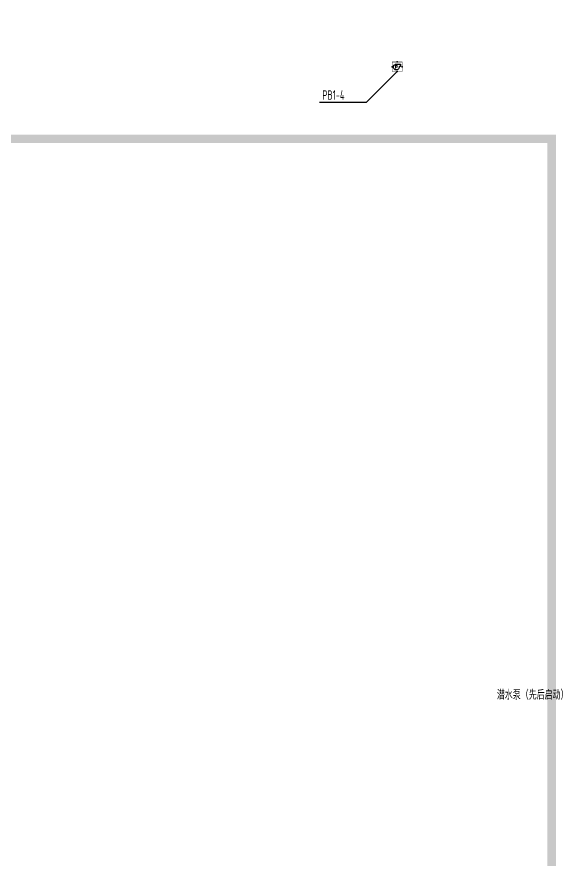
# Model space of a CAD drawing. Extents: x 0 to 3879896, y -114000 to 391286.
# Drawn here: x 1962917 to 1988291, y 189771 to 229870 of the extents above; entities that cross this region are included whole.
import ezdxf
from ezdxf.enums import TextEntityAlignment as Align

# ---------------------------------------------------------------- set-up
doc = ezdxf.new("R2010")
doc.units = 0
doc.header["$LTSCALE"] = 1000
doc.header["$MEASUREMENT"] = 0
doc.linetypes.add('SZGX_a-zzgr$0$DASHDOT2', pattern=[6, 3, -1.5, 0, -1.5])
doc.layers.get('0').update_dxf_attribs({"linetype": 'CONTINUOUS'})
doc.layers.add('Arc_建筑红线', color=1, linetype='CONTINUOUS', lineweight=40)
doc.layers.add('T-BAS', color=11, linetype='485_LINE')
doc.styles.add('_TCH_LABEL', font='COMPLEX', dxfattribs={"bigfont": 'GBCBIG'})
doc.styles.add('GBSTYLE', font='gbxwxt.shx', dxfattribs={"width": 0.6, "bigfont": 'gbhzfs.shx'})
doc.styles.add('HZTXT1', font='txtd.shx', dxfattribs={"width": 0.7, "bigfont": 'hztxt.shx'})
doc.styles.get("Standard").update_dxf_attribs({"font": 'GBENOR', "bigfont": 'GBCBIG'})
doc.linetypes.add('485_LINE', pattern='A,25.7,-3.58,["485",Standard,S=2.54,R=0,X=-3.2,Y=-1.27],-3.85', length=33.13)

# ---------------------------------------------------------------- blocks, each defined once
blk = doc.blocks.new('$equip_U$00000229(PC-201201232)')
at = {"const_width": 0.06}
blk.add_lwpolyline([(-0.72, 1.35), (-0.72, 0), (0.72, 0), (0.72, 1.35)], close=True, dxfattribs=at)
blk.add_lwpolyline([(0.47, 1.04), (0.47, 0.71), (0.29, 0.71, -2.805884), (-0.11, 1.04)], format="xyb", close=True)
for p in [(0, 1.35), (-0.72, 0.67), (0, 0), (0.72, 0.67)]:
    blk.add_point(p)
at = {"color": 7, "style": '_TCH_LABEL'}
blk.add_attdef('$TEXT$', text='', height=0.4, dxfattribs=at).set_placement((-0.11, 0.63), align=Align.MIDDLE_CENTER)
at = {"color": 7, "style": '_TCH_LABEL', "flags": 1}
blk.add_attdef('A', text='', height=0.000025, dxfattribs=at).set_placement((0, 0), align=Align.MIDDLE_CENTER)

msp = doc.modelspace()

# ---------------------------------------------------------------- linework, layer by layer
at = {"layer": 'Arc_建筑红线', "color": 20, "linetype": 'SZGX_a-zzgr$0$DASHDOT2', "ltscale": 0.2, "const_width": 400, "elevation": 0}
msp.add_lwpolyline([(2129528.4, 303600.5), (2137528.4, 311600.5), (2154948.4, 311600.5), (2154948.4, 325060.5), (2002488.4, 325060.5), (2002488.4, 311600.5), (1884278.4, 311600.5), (1883028.4, 309100.5), (1883028.4, 224070.5), (1988318.4, 224070.5), (1988318.4, 129100.5), (2129528.4, 129100.5), (2129528.4, 303600.5)], dxfattribs=at)
at = {"layer": 'T-BAS', "linetype": 'ByBlock'}
for p, q in [((1979525.1, 225819.5, 0), (1980977.9, 227272.4, 0)), ((1977287, 225819.5, 0), (1979525.1, 225819.5, 0))]:
    msp.add_line(p, q, dxfattribs=at)

# ---------------------------------------------------------------- block references
at = {"layer": 'T-BAS', "linetype": 'ByBlock', "xscale": 334.3239227579907, "yscale": 334.3239227579907, "zscale": 334.3239227579907}
msp.add_blockref('$equip_U$00000229(PC-201201232)', (1980977.9, 227272.4), dxfattribs=at).add_auto_attribs({'$TEXT$': 'P'})

# ---------------------------------------------------------------- texts
at = {"layer": 'T-BAS', "linetype": 'ByBlock', "style": 'GBSTYLE', "width": 0.7}
msp.add_text('PB1-4', height=450, rotation=0.0249, dxfattribs=at).set_placement((1977428.9, 225927.5, 0))
at = {"layer": 'T-BAS', "style": 'HZTXT1', "width": 0.7}
msp.add_text('潜水泵（先后启动）', height=400, dxfattribs=at).set_placement((1985714.8, 197409.2, 0))

doc.saveas('drawing.dxf')
